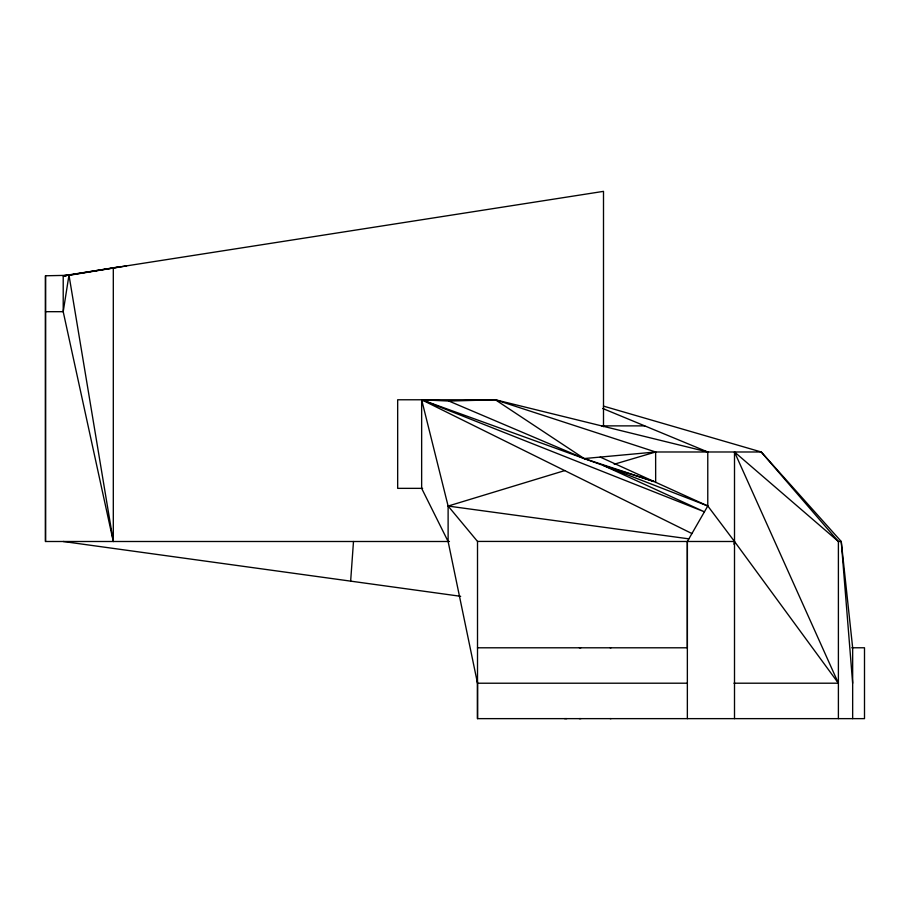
<?xml version="1.0" encoding="UTF-8"?>
<svg xmlns="http://www.w3.org/2000/svg" width="910" height="910" viewBox="0 0 910 910"><rect width="100%" height="100%" fill="white"/><g stroke="black" fill="none" stroke-linecap="round" stroke-linejoin="round"><path stroke-width="1.36" d="M449.449 541.495L45.5 541.495L45.5 275.775L69.012 275.298L126.592 265.879M600.225 457.082L707.787 505.971L687.357 541.495L687.357 647.795L477.511 647.795M350.646 581.137L353.489 541.495M45.5 311.686L63.211 311.686L63.211 275.775L68.978 275.093L63.211 311.686L113.306 541.495L113.306 267.95M733.983 544.26L734.506 541.495L707.787 505.971L603.501 465.545L421.649 399.774L421.649 488.351L448.118 541.495L477.511 683.239L477.511 718.638L864.5 718.638L864.5 647.772L851.749 647.772M448.118 541.495L448.118 506.062L564.723 470.595M614.193 464.236L655.632 451.986L761.238 451.986L841.249 541.495L852.659 647.772L852.659 718.638M68.978 275.093L120.837 266.573M655.666 482.493L655.632 451.986L584.174 458.56L448.903 401.06L421.649 399.774L448.118 506.062L477.511 541.427L477.511 718.638M448.903 401.06L495.37 399.774L707.775 451.986L707.775 506.062M611.042 647.772L610.121 647.772M611.042 718.638L610.166 718.638M579.386 647.784L580.887 647.784M579.249 718.638L580.933 718.638M655.632 451.986L495.37 399.774L397.67 399.774L397.67 488.351L422.638 488.351M601.578 425.88L644.746 425.88M477.511 541.427L734.506 541.495L838.394 683.205L733.938 683.205M687.357 683.205L477.511 683.228L477.113 677.552M564.553 718.638L566.816 718.638M448.118 506.062L688.847 538.845M63.211 541.495L460.676 596.312M603.466 406.11L761.238 451.986L838.394 541.495L838.394 718.638M602.727 408.476L707.775 451.986M691.896 533.544L421.649 399.774L704.42 511.829L603.501 465.545L654.006 481.526L584.174 458.56L495.37 399.774M734.506 718.638L734.506 451.986L838.394 541.495L841.249 541.495L852.659 683.205M734.506 451.986L838.394 683.205M69.012 275.298L113.306 541.495M687.357 541.495L687.357 718.638M603.501 426.676L603.501 191.362L63.211 275.775A643.04 25.651 6.8 0 1 66.032 276.128M45.5 275.775L45.5 541.495"/></g></svg>
